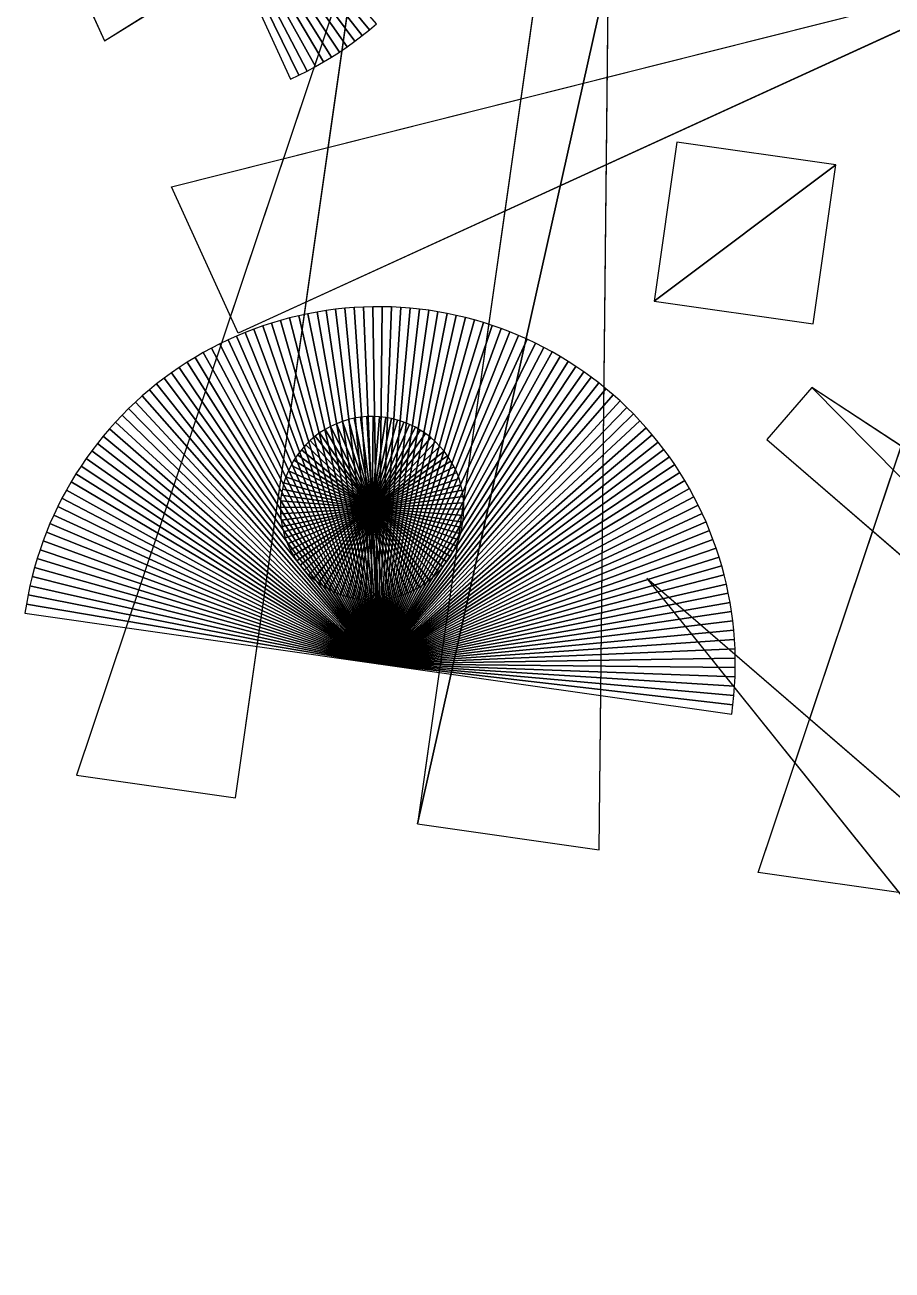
# Model space of a CAD drawing. Header units: metres. Extents: x -473 to 449, y -501 to 490.
# Drawn here: x -418.5 to -78.5, y -500.9 to -12.6 of the extents above; entities that cross this region are included whole.
import ezdxf

# ---------------------------------------------------------------- set-up
doc = ezdxf.new("R2010")
doc.units = ezdxf.units.M

msp = doc.modelspace()

# ---------------------------------------------------------------- linework, layer by layer
for p, q in [((-387.27222, -18.874039, -537.42285), (-95.01911, 164.36656, -537.42285)), ((-417.2348, 46.595367, -537.42285), (-387.27222, -18.874039, -537.42285)), ((-287.658, 22.822695, -536.42285), (-398.29056, -306.8642, -536.42285)), ((-335.92102, -315.75476, -536.42285), (-287.658, 22.822695, -536.42285)), ((-216.37854, 12.662056, -536.42285), (-264.64157, -325.91537, -536.42285)), ((-361.05496, -76.159775, -537.42285), (-23.857996, 8.876711, -537.42285)), ((-23.857996, 8.876711, -537.42285), (-334.8377, -133.44551, -537.42285)), ((-193.36212, -336.07602, -536.42285), (-189.64874, 8.851816, -536.42285)), ((-286.2957, -16.79631, -537.42285), (-283.44098, -14.497665, -537.42285)), ((-283.44098, -14.497665, -537.42285), (-280.64746, -12.125114, -537.42285)), ((-292.1806, -21.165497, -537.42285), (-289.20953, -19.019394, -537.42285)), ((-289.20953, -19.019394, -537.42285), (-286.2957, -16.79631, -537.42285)), ((-130.99258, -344.96658, -536.42285), (-20.360023, -15.279704, -536.42285)), ((-298.28613, -25.220688, -537.42285), (-295.20685, -23.233063, -537.42285)), ((-295.20685, -23.233063, -537.42285), (-292.1806, -21.165497, -537.42285)), ((-307.8213, -30.690735, -537.42285), (-304.59555, -28.950836, -537.42285)), ((-304.59555, -28.950836, -537.42285), (-301.4164, -27.12706, -537.42285)), ((-301.4164, -27.12706, -537.42285), (-298.28613, -25.220688, -537.42285)), ((-314.4039, -33.914314, -537.42285), (-311.0915, -32.345604, -537.42285)), ((-311.0915, -32.345604, -537.42285), (-307.8213, -30.690735, -537.42285)), ((-162.89958, -58.59803, -536.42285), (-171.79013, -120.96755, -536.42285)), ((-100.530045, -67.488594, -536.42285), (-162.89958, -58.59803, -536.42285)), ((-109.42061, -129.85811, -536.42285), (-100.530045, -67.488594, -536.42285)), ((-334.8377, -133.44551, -537.42285), (-361.05496, -76.159775, -537.42285)), ((-171.79013, -120.96755, -536.42285), (-109.42061, -129.85811, -536.42285)), ((-311.15906, -126.65547, -536.42285), (-314.72086, -127.519615, -536.42285)), ((-307.57593, -125.88487, -536.42285), (-311.15906, -126.65547, -536.42285)), ((-303.97382, -125.20834, -536.42285), (-307.57593, -125.88487, -536.42285)), ((-300.3552, -124.62631, -536.42285), (-303.97382, -125.20834, -536.42285)), ((-296.72266, -124.139206, -536.42285), (-300.3552, -124.62631, -536.42285)), ((-293.07858, -123.74736, -536.42285), (-296.72266, -124.139206, -536.42285)), ((-289.42545, -123.451035, -536.42285), (-293.07858, -123.74736, -536.42285)), ((-285.76587, -123.25046, -536.42285), (-289.42545, -123.451035, -536.42285)), ((-282.10233, -123.14573, -536.42285), (-285.76587, -123.25046, -536.42285)), ((-278.43716, -123.13696, -536.42285), (-282.10233, -123.14573, -536.42285)), ((-274.77316, -123.22412, -536.42285), (-278.43716, -123.13696, -536.42285)), ((-271.11267, -123.407166, -536.42285), (-274.77316, -123.22412, -536.42285)), ((-267.4582, -123.68595, -536.42285), (-271.11267, -123.407166, -536.42285)), ((-263.81226, -124.06032, -536.42285), (-267.4582, -123.68595, -536.42285)), ((-260.1774, -124.53, -536.42285), (-263.81226, -124.06032, -536.42285)), ((-256.5561, -125.09466, -536.42285), (-260.1774, -124.53, -536.42285)), ((-252.95074, -125.75394, -536.42285), (-256.5561, -125.09466, -536.42285)), ((-249.36395, -126.50737, -536.42285), (-252.95074, -125.75394, -536.42285)), ((-245.7981, -127.354416, -536.42285), (-249.36395, -126.50737, -536.42285)), ((-325.2533, -130.66696, -536.42285), (-328.70532, -131.8987, -536.42285)), ((-321.7704, -129.52606, -536.42285), (-325.2533, -130.66696, -536.42285)), ((-318.25876, -128.4767, -536.42285), (-321.7704, -129.52606, -536.42285)), ((-314.72086, -127.519615, -536.42285), (-318.25876, -128.4767, -536.42285)), ((-242.25558, -128.29453, -536.42285), (-245.7981, -127.354416, -536.42285)), ((-238.73897, -129.32703, -536.42285), (-242.25558, -128.29453, -536.42285)), ((-235.2506, -130.45123, -536.42285), (-238.73897, -129.32703, -536.42285)), ((-231.79277, -131.6664, -536.42285), (-235.2506, -130.45123, -536.42285)), ((-228.36798, -132.97163, -536.42285), (-231.79277, -131.6664, -536.42285)), ((-338.85117, -136.12976, -536.42285), (-342.1554, -137.71555, -536.42285)), ((-335.5065, -134.63101, -536.42285), (-338.85117, -136.12976, -536.42285)), ((-332.12378, -133.22034, -536.42285), (-335.5065, -134.63101, -536.42285)), ((-328.70532, -131.8987, -536.42285), (-332.12378, -133.22034, -536.42285)), ((-224.97856, -134.36606, -536.42285), (-228.36798, -132.97163, -536.42285)), ((-221.62674, -135.84879, -536.42285), (-224.97856, -134.36606, -536.42285)), ((-218.31493, -137.41872, -536.42285), (-221.62674, -135.84879, -536.42285)), ((-348.6338, -141.14384, -536.42285), (-351.80344, -142.98396, -536.42285)), ((-345.41702, -139.38728, -536.42285), (-348.6338, -141.14384, -536.42285)), ((-342.1554, -137.71555, -536.42285), (-345.41702, -139.38728, -536.42285)), ((-215.04535, -139.07478, -536.42285), (-218.31493, -137.41872, -536.42285)), ((-211.82024, -140.81586, -536.42285), (-215.04535, -139.07478, -536.42285)), ((-208.64175, -142.64082, -536.42285), (-211.82024, -140.81586, -536.42285)), ((-354.9238, -144.90645, -536.42285), (-357.99286, -146.90999, -536.42285)), ((-351.80344, -142.98396, -536.42285), (-354.9238, -144.90645, -536.42285)), ((-205.51219, -144.54834, -536.42285), (-208.64175, -142.64082, -536.42285)), ((-202.43364, -146.5371, -536.42285), (-205.51219, -144.54834, -536.42285)), ((-363.9683, -151.15451, -536.42285), (-366.87067, -153.39267, -536.42285)), ((-361.00833, -148.99316, -536.42285), (-363.9683, -151.15451, -536.42285)), ((-357.99286, -146.90999, -536.42285), (-361.00833, -148.99316, -536.42285)), ((-199.40814, -148.60579, -536.42285), (-202.43364, -146.5371, -536.42285)), ((-196.43788, -150.75296, -536.42285), (-199.40814, -148.60579, -536.42285)), ((-193.52484, -152.97713, -536.42285), (-196.43788, -150.75296, -536.42285)), ((-369.7134, -155.706, -536.42285), (-372.49463, -158.09293, -536.42285)), ((-366.87067, -153.39267, -536.42285), (-369.7134, -155.706, -536.42285)), ((-190.67099, -155.27684, -536.42285), (-193.52484, -152.97713, -536.42285)), ((-187.87834, -157.65042, -536.42285), (-190.67099, -155.27684, -536.42285)), ((-109.9162, -154.80125, -535.42285), (-127.56457, -175.23492, -535.42285)), ((178.32423, -344.29126, -535.42285), (-109.9162, -154.80125, -535.42285)), ((-375.21243, -160.55185, -536.42285), (-377.86493, -163.08115, -536.42285)), ((-372.49463, -158.09293, -536.42285), (-375.21243, -160.55185, -536.42285)), ((-185.1488, -160.0963, -536.42285), (-187.87834, -157.65042, -536.42285)), ((-182.48418, -162.61282, -536.42285), (-185.1488, -160.0963, -536.42285)), ((-380.45035, -165.67894, -536.42285), (-382.96686, -168.34352, -536.42285)), ((-377.86493, -163.08115, -536.42285), (-380.45035, -165.67894, -536.42285)), ((-179.88638, -165.19821, -536.42285), (-182.48418, -162.61282, -536.42285)), ((-177.35715, -167.85068, -536.42285), (-179.88638, -165.19821, -536.42285)), ((-382.96686, -168.34352, -536.42285), (-385.41275, -171.07312, -536.42285)), ((-298.63745, -170.06877, -536.42285), (-300.83755, -171.28267, -536.42285)), ((-296.35803, -169.0113, -536.42285), (-298.63745, -170.06877, -536.42285)), ((-294.0104, -168.11543, -536.42285), (-296.35803, -169.0113, -536.42285)), ((-291.60602, -167.3855, -536.42285), (-294.0104, -168.11543, -536.42285)), ((-289.46478, -166.88574, -536.42285), (-291.60602, -167.3855, -536.42285)), ((-286.98566, -166.47589, -536.42285), (-289.46478, -166.88574, -536.42285)), ((-284.484, -166.23997, -536.42285), (-286.98566, -166.47589, -536.42285)), ((-281.97195, -166.17914, -536.42285), (-284.484, -166.23997, -536.42285)), ((-279.46182, -166.29367, -536.42285), (-281.97195, -166.17914, -536.42285)), ((-276.9658, -166.58304, -536.42285), (-279.46182, -166.29367, -536.42285)), ((-274.80286, -166.97855, -536.42285), (-276.9658, -166.58304, -536.42285)), ((-272.36594, -167.59123, -536.42285), (-274.80286, -166.97855, -536.42285)), ((-269.9777, -168.3724, -536.42285), (-272.36594, -167.59123, -536.42285)), ((-267.64975, -169.3183, -536.42285), (-269.9777, -168.3724, -536.42285)), ((-265.39346, -170.42426, -536.42285), (-267.64975, -169.3183, -536.42285)), ((-263.48666, -171.51907, -536.42285), (-265.39346, -170.42426, -536.42285)), ((-174.89821, -170.56848, -536.42285), (-177.35715, -167.85068, -536.42285)), ((-172.51123, -173.34976, -536.42285), (-174.89821, -170.56848, -536.42285)), ((-387.78632, -173.86575, -536.42285), (-390.086, -176.71956, -536.42285)), ((-385.41275, -171.07312, -536.42285), (-387.78632, -173.86575, -536.42285)), ((-306.62592, -175.58733, -536.42285), (-308.42163, -177.345, -536.42285)), ((-304.712, -173.95917, -536.42285), (-306.62592, -175.58733, -536.42285)), ((-302.94763, -172.64705, -536.42285), (-304.712, -173.95917, -536.42285)), ((-300.83755, -171.28267, -536.42285), (-302.94763, -172.64705, -536.42285)), ((-261.394, -172.9101, -536.42285), (-263.48666, -171.51907, -536.42285)), ((-259.40353, -174.44368, -536.42285), (-261.394, -172.9101, -536.42285)), ((-257.52484, -176.11237, -536.42285), (-259.40353, -174.44368, -536.42285)), ((-170.19792, -176.1925, -536.42285), (-172.51123, -173.34976, -536.42285)), ((-127.56457, -175.23492, -535.42285), (131.2619, -398.78107, -535.42285)), ((-392.31024, -179.63264, -536.42285), (-394.45737, -182.6029, -536.42285)), ((-390.086, -176.71956, -536.42285), (-392.31024, -179.63264, -536.42285)), ((-310.09033, -179.22368, -536.42285), (-311.62393, -181.21417, -536.42285)), ((-308.42163, -177.345, -536.42285), (-310.09033, -179.22368, -536.42285)), ((-255.76717, -177.90807, -536.42285), (-257.52484, -176.11237, -536.42285)), ((-254.13902, -179.82199, -536.42285), (-255.76717, -177.90807, -536.42285)), ((-252.8269, -181.58635, -536.42285), (-254.13902, -179.82199, -536.42285)), ((-167.95976, -179.09488, -536.42285), (-170.19792, -176.1925, -536.42285)), ((-165.7984, -182.05481, -536.42285), (-167.95976, -179.09488, -536.42285)), ((-394.45737, -182.6029, -536.42285), (-396.52603, -185.62836, -536.42285)), ((-314.1097, -185.21364, -536.42285), (-315.2157, -187.46994, -536.42285)), ((-313.0149, -183.30681, -536.42285), (-314.1097, -185.21364, -536.42285)), ((-311.62393, -181.21417, -536.42285), (-313.0149, -183.30681, -536.42285)), ((-251.4625, -183.69641, -536.42285), (-252.8269, -181.58635, -536.42285)), ((-250.24861, -185.89653, -536.42285), (-251.4625, -183.69641, -536.42285)), ((-163.71523, -185.07033, -536.42285), (-165.7984, -182.05481, -536.42285)), ((-161.71172, -188.13933, -536.42285), (-163.71523, -185.07033, -536.42285)), ((-398.51483, -188.70697, -536.42285), (-400.42233, -191.83652, -536.42285)), ((-396.52603, -185.62836, -536.42285), (-398.51483, -188.70697, -536.42285)), ((-316.16156, -189.79787, -536.42285), (-316.94275, -192.18613, -536.42285)), ((-315.2157, -187.46994, -536.42285), (-316.16156, -189.79787, -536.42285)), ((-249.19115, -188.17595, -536.42285), (-250.24861, -185.89653, -536.42285)), ((-248.29527, -190.52359, -536.42285), (-249.19115, -188.17595, -536.42285)), ((-159.78925, -191.25972, -536.42285), (-161.71172, -188.13933, -536.42285)), ((-402.24725, -195.01495, -536.42285), (-403.98834, -198.24005, -536.42285)), ((-400.42233, -191.83652, -536.42285), (-402.24725, -195.01495, -536.42285)), ((-317.55542, -194.62305, -536.42285), (-317.99664, -197.09677, -536.42285)), ((-316.94275, -192.18613, -536.42285), (-317.55542, -194.62305, -536.42285)), ((-247.56532, -192.928, -536.42285), (-248.29527, -190.52359, -536.42285)), ((-247.0656, -195.06921, -536.42285), (-247.56532, -192.928, -536.42285)), ((-246.65573, -197.54832, -536.42285), (-247.0656, -195.06921, -536.42285)), ((-157.94907, -194.4294, -536.42285), (-159.78925, -191.25972, -536.42285)), ((-156.19254, -197.64615, -536.42285), (-157.94907, -194.4294, -536.42285)), ((-403.98834, -198.24005, -536.42285), (-405.64444, -201.5097, -536.42285)), ((-318.24033, -199.28198, -536.42285), (-318.35486, -201.79214, -536.42285)), ((-317.99664, -197.09677, -536.42285), (-318.24033, -199.28198, -536.42285)), ((-246.41982, -200.04999, -536.42285), (-246.65573, -197.54832, -536.42285)), ((-246.35898, -202.56201, -536.42285), (-246.41982, -200.04999, -536.42285)), ((-154.5208, -200.90775, -536.42285), (-156.19254, -197.64615, -536.42285)), ((-407.21436, -204.8215, -536.42285), (-408.69708, -208.17326, -536.42285)), ((-405.64444, -201.5097, -536.42285), (-407.21436, -204.8215, -536.42285)), ((-318.35486, -201.79214, -536.42285), (-318.294, -204.30417, -536.42285)), ((-318.294, -204.30417, -536.42285), (-318.0581, -206.80582, -536.42285)), ((-246.76288, -207.56824, -536.42285), (-246.47351, -205.07216, -536.42285)), ((-246.47351, -205.07216, -536.42285), (-246.35898, -202.56201, -536.42285)), ((-152.93501, -204.21202, -536.42285), (-154.5208, -200.90775, -536.42285)), ((-151.43628, -207.55663, -536.42285), (-152.93501, -204.21202, -536.42285)), ((-408.69708, -208.17326, -536.42285), (-410.09152, -211.56277, -536.42285)), ((-318.0581, -206.80582, -536.42285), (-317.64822, -209.28494, -536.42285)), ((-317.64822, -209.28494, -536.42285), (-317.14853, -211.42616, -536.42285)), ((-247.77106, -212.16806, -536.42285), (-247.15839, -209.73112, -536.42285)), ((-247.15839, -209.73112, -536.42285), (-246.76288, -207.56824, -536.42285)), ((-150.02559, -210.93936, -536.42285), (-151.43628, -207.55663, -536.42285)), ((-410.09152, -211.56277, -536.42285), (-411.39676, -214.98753, -536.42285)), ((-317.14853, -211.42616, -536.42285), (-316.41858, -213.83058, -536.42285)), ((-316.41858, -213.83058, -536.42285), (-315.52267, -216.17822, -536.42285)), ((-249.49814, -216.88425, -536.42285), (-248.55225, -214.5563, -536.42285)), ((-248.55225, -214.5563, -536.42285), (-247.77106, -212.16806, -536.42285)), ((-148.70393, -214.35788, -536.42285), (-150.02559, -210.93936, -536.42285)), ((-147.47223, -217.80977, -536.42285), (-148.70393, -214.35788, -536.42285)), ((-412.6119, -218.44531, -536.42285), (-413.7361, -221.93375, -536.42285)), ((-411.39676, -214.98753, -536.42285), (-412.6119, -218.44531, -536.42285)), ((-315.52267, -216.17822, -536.42285), (-314.4652, -218.45764, -536.42285)), ((-314.4652, -218.45764, -536.42285), (-313.25134, -220.65771, -536.42285)), ((-251.69893, -221.04735, -536.42285), (-250.6041, -219.14052, -536.42285)), ((-250.6041, -219.14052, -536.42285), (-249.49814, -216.88425, -536.42285)), ((-146.3313, -221.29277, -536.42285), (-147.47223, -217.80977, -536.42285)), ((-413.7361, -221.93375, -536.42285), (-414.76862, -225.45038, -536.42285)), ((-313.25134, -220.65771, -536.42285), (-311.88693, -222.76782, -536.42285)), ((-311.88693, -222.76782, -536.42285), (-310.5748, -224.53217, -536.42285)), ((-310.5748, -224.53217, -536.42285), (-308.9467, -226.44609, -536.42285)), ((-254.62352, -225.13048, -536.42285), (-253.08992, -223.13997, -536.42285)), ((-253.08992, -223.13997, -536.42285), (-251.69893, -221.04735, -536.42285)), ((-145.28194, -224.80443, -536.42285), (-146.3313, -221.29277, -536.42285)), ((-415.70874, -228.99283, -536.42285), (-416.5558, -232.55872, -536.42285)), ((-414.76862, -225.45038, -536.42285), (-415.70874, -228.99283, -536.42285)), ((-308.9467, -226.44609, -536.42285), (-307.18896, -228.24179, -536.42285)), ((-307.18896, -228.24179, -536.42285), (-305.3103, -229.91048, -536.42285)), ((-260.00183, -230.39499, -536.42285), (-258.0879, -228.76683, -536.42285)), ((-258.0879, -228.76683, -536.42285), (-256.2922, -227.00912, -536.42285)), ((-256.2922, -227.00912, -536.42285), (-254.62352, -225.13048, -536.42285)), ((-144.32487, -228.34232, -536.42285), (-145.28194, -224.80443, -536.42285)), ((-143.46072, -231.9041, -536.42285), (-144.32487, -228.34232, -536.42285)), ((-416.5558, -232.55872, -536.42285), (-417.3092, -236.14552, -536.42285)), ((-305.3103, -229.91048, -536.42285), (-303.31982, -231.44408, -536.42285)), ((-303.31982, -231.44408, -536.42285), (-301.2272, -232.83508, -536.42285)), ((-301.2272, -232.83508, -536.42285), (-299.32034, -233.92987, -536.42285)), ((-299.32034, -233.92987, -536.42285), (-297.0641, -235.03586, -536.42285)), ((-268.3558, -235.34286, -536.42285), (-266.07635, -234.28537, -536.42285)), ((-266.07635, -234.28537, -536.42285), (-263.87625, -233.0715, -536.42285)), ((-263.87625, -233.0715, -536.42285), (-261.7662, -231.7071, -536.42285)), ((-261.7662, -231.7071, -536.42285), (-260.00183, -230.39499, -536.42285)), ((-174.6269, -229.7247, -535.42285), (43.020004, -500.94937, -535.42285)), ((84.199554, -453.2708, -535.42285), (-174.6269, -229.7247, -535.42285)), ((-142.69012, -235.48723, -536.42285), (-143.46072, -231.9041, -536.42285)), ((-417.3092, -236.14552, -536.42285), (-417.96848, -239.7508, -536.42285)), ((-297.0641, -235.03586, -536.42285), (-294.73615, -235.98172, -536.42285)), ((-294.73615, -235.98172, -536.42285), (-292.34787, -236.76292, -536.42285)), ((-292.34787, -236.76292, -536.42285), (-289.91095, -237.37558, -536.42285)), ((-289.91095, -237.37558, -536.42285), (-287.74805, -237.77112, -536.42285)), ((-287.74805, -237.77112, -536.42285), (-285.252, -238.0605, -536.42285)), ((-285.252, -238.0605, -536.42285), (-282.74185, -238.175, -536.42285)), ((-282.74185, -238.175, -536.42285), (-280.22983, -238.11417, -536.42285)), ((-280.22983, -238.11417, -536.42285), (-277.72818, -237.87828, -536.42285)), ((-277.72818, -237.87828, -536.42285), (-275.24905, -237.46841, -536.42285)), ((-275.24905, -237.46841, -536.42285), (-273.10785, -236.96867, -536.42285)), ((-273.10785, -236.96867, -536.42285), (-270.7034, -236.23872, -536.42285)), ((-270.7034, -236.23872, -536.42285), (-268.3558, -235.34286, -536.42285)), ((-142.01358, -239.08934, -536.42285), (-142.69012, -235.48723, -536.42285)), ((-141.43155, -242.70793, -536.42285), (-142.01358, -239.08934, -536.42285)), ((-417.96848, -239.7508, -536.42285), (-418.53314, -243.37215, -536.42285)), ((-140.94446, -246.3405, -536.42285), (-141.43155, -242.70793, -536.42285)), ((-140.55261, -249.9846, -536.42285), (-140.94446, -246.3405, -536.42285)), ((-140.2563, -253.63763, -536.42285), (-140.55261, -249.9846, -536.42285)), ((-140.05573, -257.29727, -536.42285), (-140.2563, -253.63763, -536.42285)), ((-139.95099, -260.96088, -536.42285), (-140.05573, -257.29727, -536.42285)), ((-139.9422, -264.62592, -536.42285), (-139.95099, -260.96088, -536.42285)), ((-140.2124, -271.9505, -536.42285), (-140.02937, -268.28998, -536.42285)), ((-140.02937, -268.28998, -536.42285), (-139.9422, -264.62592, -536.42285)), ((-140.49121, -275.60498, -536.42285), (-140.2124, -271.9505, -536.42285)), ((-140.86557, -279.2509, -536.42285), (-140.49121, -275.60498, -536.42285)), ((-141.33525, -282.88574, -536.42285), (-140.86557, -279.2509, -536.42285)), ((-398.29056, -306.8642, -536.42285), (-335.92102, -315.75476, -536.42285)), ((-264.64157, -325.91537, -536.42285), (-193.36212, -336.07602, -536.42285)), ((-68.62306, -353.85715, -536.42285), (-130.99258, -344.96658, -536.42285))]:
    msp.add_line(p, q)
for points in [[(-417.2348, 46.595367, -537.42285), (-387.27222, -18.874039, -537.42285), (-95.01911, 164.36656, -537.42285), (-95.01901, 164.36667, -537.4227)], [(-372.66446, 93.38733, -537.42285), (-314.4039, -33.914314, -537.42285), (-311.0915, -32.345604, -537.42285), (-311.0914, -32.345505, -537.4227)], [(-372.66446, 93.38733, -537.42285), (-311.0915, -32.345604, -537.42285), (-307.8213, -30.690735, -537.42285), (-307.8212, -30.690636, -537.4227)], [(-372.66446, 93.38733, -537.42285), (-307.8213, -30.690735, -537.42285), (-304.59555, -28.950836, -537.42285), (-304.59546, -28.950737, -537.4227)], [(-372.66446, 93.38733, -537.42285), (-304.59555, -28.950836, -537.42285), (-301.4164, -27.12706, -537.42285), (-301.41632, -27.12696, -537.4227)], [(-372.66446, 93.38733, -537.42285), (-301.4164, -27.12706, -537.42285), (-298.28613, -25.220688, -537.42285), (-298.28604, -25.220589, -537.4227)], [(-372.66446, 93.38733, -537.42285), (-298.28613, -25.220688, -537.42285), (-295.20685, -23.233063, -537.42285), (-295.20676, -23.232964, -537.4227)], [(-372.66446, 93.38733, -537.42285), (-295.20685, -23.233063, -537.42285), (-292.1806, -21.165497, -537.42285), (-292.1805, -21.165398, -537.4227)], [(-372.66446, 93.38733, -537.42285), (-292.1806, -21.165497, -537.42285), (-289.20953, -19.019394, -537.42285), (-289.20944, -19.019295, -537.4227)], [(-372.66446, 93.38733, -537.42285), (-289.20953, -19.019394, -537.42285), (-286.2957, -16.79631, -537.42285), (-286.2956, -16.796211, -537.4227)], [(-372.66446, 93.38733, -537.42285), (-286.2957, -16.79631, -537.42285), (-283.44098, -14.497665, -537.42285), (-283.4409, -14.497565, -537.4227)], [(-372.66446, 93.38733, -537.42285), (-283.44098, -14.497665, -537.42285), (-280.64746, -12.125114, -537.42285), (-280.64737, -12.125014, -537.4227)], [(-287.658, 22.822695, -536.42285), (-398.29056, -306.8642, -536.42285), (-335.92102, -315.75476, -536.42285), (-335.92093, -315.75467, -536.4227)], [(-189.64874, 8.851816, -536.42285), (-216.37854, 12.662056, -536.42285), (-264.64157, -325.91537, -536.42285), (-264.64148, -325.91528, -536.4227)], [(-23.857996, 8.876711, -537.42285), (-334.8377, -133.44551, -537.42285), (-361.05496, -76.159775, -537.42285), (-361.05487, -76.159676, -537.4227)], [(-264.64157, -325.91537, -536.42285), (-193.36212, -336.07602, -536.42285), (-189.64874, 8.851816, -536.42285), (-189.64864, 8.851916, -536.4227)], [(-20.360023, -15.279704, -536.42285), (-68.62306, -353.85715, -536.42285), (-130.99258, -344.96658, -536.42285), (-130.99248, -344.9665, -536.4227)], [(-100.530045, -67.488594, -536.42285), (-162.89958, -58.59803, -536.42285), (-171.79013, -120.96755, -536.42285), (-171.79002, -120.96745, -536.4227)], [(-171.79013, -120.96755, -536.42285), (-109.42061, -129.85811, -536.42285), (-100.530045, -67.488594, -536.42285), (-100.529945, -67.488495, -536.4227)], [(-279.9342, -263.12894, -536.42285), (-311.15906, -126.65547, -536.42285), (-314.72086, -127.519615, -536.42285), (-314.72076, -127.519516, -536.4227)], [(-279.9342, -263.12894, -536.42285), (-307.57593, -125.88487, -536.42285), (-311.15906, -126.65547, -536.42285), (-311.15897, -126.65537, -536.4227)], [(-279.9342, -263.12894, -536.42285), (-303.97382, -125.20834, -536.42285), (-307.57593, -125.88487, -536.42285), (-307.57584, -125.88477, -536.4227)], [(-279.9342, -263.12894, -536.42285), (-300.3552, -124.62631, -536.42285), (-303.97382, -125.20834, -536.42285), (-303.97372, -125.208244, -536.4227)], [(-279.9342, -263.12894, -536.42285), (-296.72266, -124.139206, -536.42285), (-300.3552, -124.62631, -536.42285), (-300.3551, -124.62621, -536.4227)], [(-279.9342, -263.12894, -536.42285), (-293.07858, -123.74736, -536.42285), (-296.72266, -124.139206, -536.42285), (-296.72256, -124.13911, -536.4227)], [(-279.9342, -263.12894, -536.42285), (-289.42545, -123.451035, -536.42285), (-293.07858, -123.74736, -536.42285), (-293.0785, -123.74726, -536.4227)], [(-279.9342, -263.12894, -536.42285), (-285.76587, -123.25046, -536.42285), (-289.42545, -123.451035, -536.42285), (-289.42535, -123.450935, -536.4227)], [(-279.9342, -263.12894, -536.42285), (-282.10233, -123.14573, -536.42285), (-285.76587, -123.25046, -536.42285), (-285.76578, -123.25036, -536.4227)], [(-279.9342, -263.12894, -536.42285), (-278.43716, -123.13696, -536.42285), (-282.10233, -123.14573, -536.42285), (-282.10223, -123.14563, -536.4227)], [(-279.9342, -263.12894, -536.42285), (-274.77316, -123.22412, -536.42285), (-278.43716, -123.13696, -536.42285), (-278.43707, -123.13686, -536.4227)], [(-279.9342, -263.12894, -536.42285), (-271.11267, -123.407166, -536.42285), (-274.77316, -123.22412, -536.42285), (-274.77307, -123.22402, -536.4227)], [(-279.9342, -263.12894, -536.42285), (-267.4582, -123.68595, -536.42285), (-271.11267, -123.407166, -536.42285), (-271.11258, -123.40707, -536.4227)], [(-279.9342, -263.12894, -536.42285), (-263.81226, -124.06032, -536.42285), (-267.4582, -123.68595, -536.42285), (-267.4581, -123.68585, -536.4227)], [(-279.9342, -263.12894, -536.42285), (-260.1774, -124.53, -536.42285), (-263.81226, -124.06032, -536.42285), (-263.81216, -124.06022, -536.4227)], [(-279.9342, -263.12894, -536.42285), (-256.5561, -125.09466, -536.42285), (-260.1774, -124.53, -536.42285), (-260.1773, -124.5299, -536.4227)], [(-279.9342, -263.12894, -536.42285), (-252.95074, -125.75394, -536.42285), (-256.5561, -125.09466, -536.42285), (-256.556, -125.09456, -536.4227)], [(-279.9342, -263.12894, -536.42285), (-249.36395, -126.50737, -536.42285), (-252.95074, -125.75394, -536.42285), (-252.95064, -125.75384, -536.4227)], [(-279.9342, -263.12894, -536.42285), (-245.7981, -127.354416, -536.42285), (-249.36395, -126.50737, -536.42285), (-249.36385, -126.50727, -536.4227)], [(-279.9342, -263.12894, -536.42285), (-325.2533, -130.66696, -536.42285), (-328.70532, -131.8987, -536.42285), (-328.70523, -131.89859, -536.4227)], [(-279.9342, -263.12894, -536.42285), (-321.7704, -129.52606, -536.42285), (-325.2533, -130.66696, -536.42285), (-325.2532, -130.66685, -536.4227)], [(-279.9342, -263.12894, -536.42285), (-318.25876, -128.4767, -536.42285), (-321.7704, -129.52606, -536.42285), (-321.7703, -129.52596, -536.4227)], [(-279.9342, -263.12894, -536.42285), (-314.72086, -127.519615, -536.42285), (-318.25876, -128.4767, -536.42285), (-318.25867, -128.4766, -536.4227)], [(-279.9342, -263.12894, -536.42285), (-242.25558, -128.29453, -536.42285), (-245.7981, -127.354416, -536.42285), (-245.79799, -127.35432, -536.4227)], [(-279.9342, -263.12894, -536.42285), (-238.73897, -129.32703, -536.42285), (-242.25558, -128.29453, -536.42285), (-242.25548, -128.29442, -536.4227)], [(-279.9342, -263.12894, -536.42285), (-235.2506, -130.45123, -536.42285), (-238.73897, -129.32703, -536.42285), (-238.73886, -129.32692, -536.4227)], [(-279.9342, -263.12894, -536.42285), (-231.79277, -131.6664, -536.42285), (-235.2506, -130.45123, -536.42285), (-235.25049, -130.45113, -536.4227)], [(-279.9342, -263.12894, -536.42285), (-228.36798, -132.97163, -536.42285), (-231.79277, -131.6664, -536.42285), (-231.79266, -131.66629, -536.4227)], [(-279.9342, -263.12894, -536.42285), (-338.85117, -136.12976, -536.42285), (-342.1554, -137.71555, -536.42285), (-342.1553, -137.71544, -536.4227)], [(-279.9342, -263.12894, -536.42285), (-335.5065, -134.63101, -536.42285), (-338.85117, -136.12976, -536.42285), (-338.85107, -136.12965, -536.4227)], [(-279.9342, -263.12894, -536.42285), (-332.12378, -133.22034, -536.42285), (-335.5065, -134.63101, -536.42285), (-335.5064, -134.6309, -536.4227)], [(-279.9342, -263.12894, -536.42285), (-328.70532, -131.8987, -536.42285), (-332.12378, -133.22034, -536.42285), (-332.1237, -133.22023, -536.4227)], [(-279.9342, -263.12894, -536.42285), (-224.97856, -134.36606, -536.42285), (-228.36798, -132.97163, -536.42285), (-228.36787, -132.97153, -536.4227)], [(-279.9342, -263.12894, -536.42285), (-221.62674, -135.84879, -536.42285), (-224.97856, -134.36606, -536.42285), (-224.97845, -134.36595, -536.4227)], [(-279.9342, -263.12894, -536.42285), (-218.31493, -137.41872, -536.42285), (-221.62674, -135.84879, -536.42285), (-221.62663, -135.84868, -536.4227)], [(-279.9342, -263.12894, -536.42285), (-348.6338, -141.14384, -536.42285), (-351.80344, -142.98396, -536.42285), (-351.80334, -142.98386, -536.4227)], [(-279.9342, -263.12894, -536.42285), (-345.41702, -139.38728, -536.42285), (-348.6338, -141.14384, -536.42285), (-348.6337, -141.14374, -536.4227)], [(-279.9342, -263.12894, -536.42285), (-342.1554, -137.71555, -536.42285), (-345.41702, -139.38728, -536.42285), (-345.41693, -139.38718, -536.4227)], [(-279.9342, -263.12894, -536.42285), (-215.04535, -139.07478, -536.42285), (-218.31493, -137.41872, -536.42285), (-218.31482, -137.41861, -536.4227)], [(-279.9342, -263.12894, -536.42285), (-211.82024, -140.81586, -536.42285), (-215.04535, -139.07478, -536.42285), (-215.04524, -139.07468, -536.4227)], [(-279.9342, -263.12894, -536.42285), (-208.64175, -142.64082, -536.42285), (-211.82024, -140.81586, -536.42285), (-211.82013, -140.81575, -536.4227)], [(-279.9342, -263.12894, -536.42285), (-354.9238, -144.90645, -536.42285), (-357.99286, -146.90999, -536.42285), (-357.99277, -146.90988, -536.4227)], [(-279.9342, -263.12894, -536.42285), (-351.80344, -142.98396, -536.42285), (-354.9238, -144.90645, -536.42285), (-354.9237, -144.90634, -536.4227)], [(-279.9342, -263.12894, -536.42285), (-205.51219, -144.54834, -536.42285), (-208.64175, -142.64082, -536.42285), (-208.64165, -142.64072, -536.4227)], [(-279.9342, -263.12894, -536.42285), (-202.43364, -146.5371, -536.42285), (-205.51219, -144.54834, -536.42285), (-205.51208, -144.54823, -536.4227)], [(-279.9342, -263.12894, -536.42285), (-363.9683, -151.15451, -536.42285), (-366.87067, -153.39267, -536.42285), (-366.87057, -153.39256, -536.4227)], [(-279.9342, -263.12894, -536.42285), (-361.00833, -148.99316, -536.42285), (-363.9683, -151.15451, -536.42285), (-363.9682, -151.1544, -536.4227)], [(-279.9342, -263.12894, -536.42285), (-357.99286, -146.90999, -536.42285), (-361.00833, -148.99316, -536.42285), (-361.00824, -148.99306, -536.4227)], [(-279.9342, -263.12894, -536.42285), (-199.40814, -148.60579, -536.42285), (-202.43364, -146.5371, -536.42285), (-202.43353, -146.53699, -536.4227)], [(-279.9342, -263.12894, -536.42285), (-196.43788, -150.75296, -536.42285), (-199.40814, -148.60579, -536.42285), (-199.40804, -148.60568, -536.4227)], [(-279.9342, -263.12894, -536.42285), (-193.52484, -152.97713, -536.42285), (-196.43788, -150.75296, -536.42285), (-196.43777, -150.75285, -536.4227)], [(-279.9342, -263.12894, -536.42285), (-369.7134, -155.706, -536.42285), (-372.49463, -158.09293, -536.42285), (-372.49454, -158.09282, -536.4227)], [(-279.9342, -263.12894, -536.42285), (-366.87067, -153.39267, -536.42285), (-369.7134, -155.706, -536.42285), (-369.71332, -155.70589, -536.4227)], [(-279.9342, -263.12894, -536.42285), (-190.67099, -155.27684, -536.42285), (-193.52484, -152.97713, -536.42285), (-193.52473, -152.97702, -536.4227)], [(-279.9342, -263.12894, -536.42285), (-187.87834, -157.65042, -536.42285), (-190.67099, -155.27684, -536.42285), (-190.67088, -155.27673, -536.4227)], [(-109.9162, -154.80125, -535.42285), (-127.56457, -175.23492, -535.42285), (131.2619, -398.78107, -535.42285), (131.26201, -398.78098, -535.4227)], [(131.2619, -398.78107, -535.42285), (178.32423, -344.29126, -535.42285), (-109.9162, -154.80125, -535.42285), (-109.9161, -154.80115, -535.4227)], [(-279.9342, -263.12894, -536.42285), (-375.21243, -160.55185, -536.42285), (-377.86493, -163.08115, -536.42285), (-377.86484, -163.08104, -536.4227)], [(-279.9342, -263.12894, -536.42285), (-372.49463, -158.09293, -536.42285), (-375.21243, -160.55185, -536.42285), (-375.21234, -160.55174, -536.4227)], [(-279.9342, -263.12894, -536.42285), (-185.1488, -160.0963, -536.42285), (-187.87834, -157.65042, -536.42285), (-187.87823, -157.65031, -536.4227)], [(-279.9342, -263.12894, -536.42285), (-182.48418, -162.61282, -536.42285), (-185.1488, -160.0963, -536.42285), (-185.1487, -160.09619, -536.4227)], [(-279.9342, -263.12894, -536.42285), (-380.45035, -165.67894, -536.42285), (-382.96686, -168.34352, -536.42285), (-382.96677, -168.34341, -536.4227)], [(-279.9342, -263.12894, -536.42285), (-377.86493, -163.08115, -536.42285), (-380.45035, -165.67894, -536.42285), (-380.45026, -165.67883, -536.4227)], [(-279.9342, -263.12894, -536.42285), (-179.88638, -165.19821, -536.42285), (-182.48418, -162.61282, -536.42285), (-182.48407, -162.61272, -536.4227)], [(-279.9342, -263.12894, -536.42285), (-177.35715, -167.85068, -536.42285), (-179.88638, -165.19821, -536.42285), (-179.88628, -165.1981, -536.4227)], [(-279.9342, -263.12894, -536.42285), (-382.96686, -168.34352, -536.42285), (-385.41275, -171.07312, -536.42285), (-385.41266, -171.07301, -536.4227)], [(-282.3569, -202.1771, -536.42285), (-298.63745, -170.06877, -536.42285), (-300.83755, -171.28267, -536.42285), (-300.83746, -171.28256, -536.4227)], [(-282.3569, -202.1771, -536.42285), (-296.35803, -169.0113, -536.42285), (-298.63745, -170.06877, -536.42285), (-298.63736, -170.06866, -536.4227)], [(-282.3569, -202.1771, -536.42285), (-294.0104, -168.11543, -536.42285), (-296.35803, -169.0113, -536.42285), (-296.35794, -169.0112, -536.4227)], [(-282.3569, -202.1771, -536.42285), (-291.60602, -167.3855, -536.42285), (-294.0104, -168.11543, -536.42285), (-294.0103, -168.11533, -536.4227)], [(-282.3569, -202.1771, -536.42285), (-289.46478, -166.88574, -536.42285), (-291.60602, -167.3855, -536.42285), (-291.60593, -167.38539, -536.4227)], [(-282.3569, -202.1771, -536.42285), (-286.98566, -166.47589, -536.42285), (-289.46478, -166.88574, -536.42285), (-289.4647, -166.88564, -536.4227)], [(-282.3569, -202.1771, -536.42285), (-284.484, -166.23997, -536.42285), (-286.98566, -166.47589, -536.42285), (-286.98557, -166.47578, -536.4227)], [(-282.3569, -202.1771, -536.42285), (-281.97195, -166.17914, -536.42285), (-284.484, -166.23997, -536.42285), (-284.48392, -166.23987, -536.4227)], [(-282.3569, -202.1771, -536.42285), (-279.46182, -166.29367, -536.42285), (-281.97195, -166.17914, -536.42285), (-281.97186, -166.17903, -536.4227)], [(-282.3569, -202.1771, -536.42285), (-276.9658, -166.58304, -536.42285), (-279.46182, -166.29367, -536.42285), (-279.46173, -166.29356, -536.4227)], [(-282.3569, -202.1771, -536.42285), (-274.80286, -166.97855, -536.42285), (-276.9658, -166.58304, -536.42285), (-276.9657, -166.58293, -536.4227)], [(-282.3569, -202.1771, -536.42285), (-272.36594, -167.59123, -536.42285), (-274.80286, -166.97855, -536.42285), (-274.80276, -166.97844, -536.4227)], [(-282.3569, -202.1771, -536.42285), (-269.9777, -168.3724, -536.42285), (-272.36594, -167.59123, -536.42285), (-272.36584, -167.59113, -536.4227)], [(-282.3569, -202.1771, -536.42285), (-267.64975, -169.3183, -536.42285), (-269.9777, -168.3724, -536.42285), (-269.9776, -168.3723, -536.4227)], [(-282.3569, -202.1771, -536.42285), (-265.39346, -170.42426, -536.42285), (-267.64975, -169.3183, -536.42285), (-267.64966, -169.31819, -536.4227)], [(-282.3569, -202.1771, -536.42285), (-263.48666, -171.51907, -536.42285), (-265.39346, -170.42426, -536.42285), (-265.39337, -170.42415, -536.4227)], [(-279.9342, -263.12894, -536.42285), (-174.89821, -170.56848, -536.42285), (-177.35715, -167.85068, -536.42285), (-177.35704, -167.85057, -536.4227)], [(-279.9342, -263.12894, -536.42285), (-172.51123, -173.34976, -536.42285), (-174.89821, -170.56848, -536.42285), (-174.8981, -170.56837, -536.4227)], [(-279.9342, -263.12894, -536.42285), (-387.78632, -173.86575, -536.42285), (-390.086, -176.71956, -536.42285), (-390.0859, -176.71945, -536.4227)], [(-279.9342, -263.12894, -536.42285), (-385.41275, -171.07312, -536.42285), (-387.78632, -173.86575, -536.42285), (-387.78622, -173.86565, -536.4227)], [(-282.3569, -202.1771, -536.42285), (-306.62592, -175.58733, -536.42285), (-308.42163, -177.345, -536.42285), (-308.42154, -177.3449, -536.4227)], [(-282.3569, -202.1771, -536.42285), (-304.712, -173.95917, -536.42285), (-306.62592, -175.58733, -536.42285), (-306.62582, -175.58722, -536.4227)], [(-282.3569, -202.1771, -536.42285), (-302.94763, -172.64705, -536.42285), (-304.712, -173.95917, -536.42285), (-304.7119, -173.95906, -536.4227)], [(-282.3569, -202.1771, -536.42285), (-300.83755, -171.28267, -536.42285), (-302.94763, -172.64705, -536.42285), (-302.94754, -172.64694, -536.4227)], [(-282.3569, -202.1771, -536.42285), (-261.394, -172.9101, -536.42285), (-263.48666, -171.51907, -536.42285), (-263.48657, -171.51897, -536.4227)], [(-282.3569, -202.1771, -536.42285), (-259.40353, -174.44368, -536.42285), (-261.394, -172.9101, -536.42285), (-261.39392, -172.90999, -536.4227)], [(-282.3569, -202.1771, -536.42285), (-257.52484, -176.11237, -536.42285), (-259.40353, -174.44368, -536.42285), (-259.40344, -174.44357, -536.4227)], [(-279.9342, -263.12894, -536.42285), (-170.19792, -176.1925, -536.42285), (-172.51123, -173.34976, -536.42285), (-172.51112, -173.34966, -536.4227)], [(-279.9342, -263.12894, -536.42285), (-392.31024, -179.63264, -536.42285), (-394.45737, -182.6029, -536.42285), (-394.45728, -182.6028, -536.4227)], [(-279.9342, -263.12894, -536.42285), (-390.086, -176.71956, -536.42285), (-392.31024, -179.63264, -536.42285), (-392.31015, -179.63254, -536.4227)], [(-282.3569, -202.1771, -536.42285), (-310.09033, -179.22368, -536.42285), (-311.62393, -181.21417, -536.42285), (-311.62384, -181.21407, -536.4227)], [(-282.3569, -202.1771, -536.42285), (-308.42163, -177.345, -536.42285), (-310.09033, -179.22368, -536.42285), (-310.09024, -179.22357, -536.4227)], [(-282.3569, -202.1771, -536.42285), (-255.76717, -177.90807, -536.42285), (-257.52484, -176.11237, -536.42285), (-257.52475, -176.11226, -536.4227)], [(-282.3569, -202.1771, -536.42285), (-254.13902, -179.82199, -536.42285), (-255.76717, -177.90807, -536.42285), (-255.76706, -177.90796, -536.4227)], [(-282.3569, -202.1771, -536.42285), (-252.8269, -181.58635, -536.42285), (-254.13902, -179.82199, -536.42285), (-254.13892, -179.82188, -536.4227)], [(-279.9342, -263.12894, -536.42285), (-167.95976, -179.09488, -536.42285), (-170.19792, -176.1925, -536.42285), (-170.19781, -176.1924, -536.4227)], [(-279.9342, -263.12894, -536.42285), (-165.7984, -182.05481, -536.42285), (-167.95976, -179.09488, -536.42285), (-167.95966, -179.09477, -536.4227)], [(-279.9342, -263.12894, -536.42285), (-394.45737, -182.6029, -536.42285), (-396.52603, -185.62836, -536.42285), (-396.52594, -185.62825, -536.4227)], [(-282.3569, -202.1771, -536.42285), (-314.1097, -185.21364, -536.42285), (-315.2157, -187.46994, -536.42285), (-315.2156, -187.46983, -536.4227)], [(-282.3569, -202.1771, -536.42285), (-313.0149, -183.30681, -536.42285), (-314.1097, -185.21364, -536.42285), (-314.10962, -185.21353, -536.4227)], [(-282.3569, -202.1771, -536.42285), (-311.62393, -181.21417, -536.42285), (-313.0149, -183.30681, -536.42285), (-313.0148, -183.3067, -536.4227)], [(-282.3569, -202.1771, -536.42285), (-251.4625, -183.69641, -536.42285), (-252.8269, -181.58635, -536.42285), (-252.8268, -181.58624, -536.4227)], [(-282.3569, -202.1771, -536.42285), (-250.24861, -185.89653, -536.42285), (-251.4625, -183.69641, -536.42285), (-251.46239, -183.6963, -536.4227)], [(-279.9342, -263.12894, -536.42285), (-163.71523, -185.07033, -536.42285), (-165.7984, -182.05481, -536.42285), (-165.7983, -182.0547, -536.4227)], [(-279.9342, -263.12894, -536.42285), (-161.71172, -188.13933, -536.42285), (-163.71523, -185.07033, -536.42285), (-163.71512, -185.07022, -536.4227)], [(-279.9342, -263.12894, -536.42285), (-398.51483, -188.70697, -536.42285), (-400.42233, -191.83652, -536.42285), (-400.42224, -191.83641, -536.4227)], [(-279.9342, -263.12894, -536.42285), (-396.52603, -185.62836, -536.42285), (-398.51483, -188.70697, -536.42285), (-398.51474, -188.70686, -536.4227)], [(-282.3569, -202.1771, -536.42285), (-316.16156, -189.79787, -536.42285), (-316.94275, -192.18613, -536.42285), (-316.94266, -192.18602, -536.4227)], [(-282.3569, -202.1771, -536.42285), (-315.2157, -187.46994, -536.42285), (-316.16156, -189.79787, -536.42285), (-316.16147, -189.79776, -536.4227)], [(-282.3569, -202.1771, -536.42285), (-249.19115, -188.17595, -536.42285), (-250.24861, -185.89653, -536.42285), (-250.2485, -185.89642, -536.4227)], [(-282.3569, -202.1771, -536.42285), (-248.29527, -190.52359, -536.42285), (-249.19115, -188.17595, -536.42285), (-249.19104, -188.17584, -536.4227)], [(-279.9342, -263.12894, -536.42285), (-159.78925, -191.25972, -536.42285), (-161.71172, -188.13933, -536.42285), (-161.71161, -188.13922, -536.4227)], [(-279.9342, -263.12894, -536.42285), (-402.24725, -195.01495, -536.42285), (-403.98834, -198.24005, -536.42285), (-403.98825, -198.23994, -536.4227)], [(-279.9342, -263.12894, -536.42285), (-400.42233, -191.83652, -536.42285), (-402.24725, -195.01495, -536.42285), (-402.24716, -195.01485, -536.4227)], [(-282.3569, -202.1771, -536.42285), (-317.55542, -194.62305, -536.42285), (-317.99664, -197.09677, -536.42285), (-317.99655, -197.09666, -536.4227)], [(-282.3569, -202.1771, -536.42285), (-316.94275, -192.18613, -536.42285), (-317.55542, -194.62305, -536.42285), (-317.55533, -194.62294, -536.4227)], [(-282.3569, -202.1771, -536.42285), (-247.56532, -192.928, -536.42285), (-248.29527, -190.52359, -536.42285), (-248.29517, -190.52348, -536.4227)], [(-282.3569, -202.1771, -536.42285), (-247.0656, -195.06921, -536.42285), (-247.56532, -192.928, -536.42285), (-247.56522, -192.92789, -536.4227)], [(-282.3569, -202.1771, -536.42285), (-246.65573, -197.54832, -536.42285), (-247.0656, -195.06921, -536.42285), (-247.06549, -195.0691, -536.4227)], [(-279.9342, -263.12894, -536.42285), (-157.94907, -194.4294, -536.42285), (-159.78925, -191.25972, -536.42285), (-159.78914, -191.25961, -536.4227)], [(-279.9342, -263.12894, -536.42285), (-156.19254, -197.64615, -536.42285), (-157.94907, -194.4294, -536.42285), (-157.94896, -194.42929, -536.4227)], [(-279.9342, -263.12894, -536.42285), (-403.98834, -198.24005, -536.42285), (-405.64444, -201.5097, -536.42285), (-405.64435, -201.5096, -536.4227)], [(-282.3569, -202.1771, -536.42285), (-318.24033, -199.28198, -536.42285), (-318.35486, -201.79214, -536.42285), (-318.35477, -201.79204, -536.4227)], [(-282.3569, -202.1771, -536.42285), (-317.99664, -197.09677, -536.42285), (-318.24033, -199.28198, -536.42285), (-318.24023, -199.28188, -536.4227)], [(-282.3569, -202.1771, -536.42285), (-246.41982, -200.04999, -536.42285), (-246.65573, -197.54832, -536.42285), (-246.65562, -197.54822, -536.4227)], [(-282.3569, -202.1771, -536.42285), (-246.35898, -202.56201, -536.42285), (-246.41982, -200.04999, -536.42285), (-246.41971, -200.04988, -536.4227)], [(-279.9342, -263.12894, -536.42285), (-154.5208, -200.90775, -536.42285), (-156.19254, -197.64615, -536.42285), (-156.19243, -197.64604, -536.4227)], [(-279.9342, -263.12894, -536.42285), (-407.21436, -204.8215, -536.42285), (-408.69708, -208.17326, -536.42285), (-408.697, -208.17316, -536.4227)], [(-279.9342, -263.12894, -536.42285), (-405.64444, -201.5097, -536.42285), (-407.21436, -204.8215, -536.42285), (-407.21426, -204.8214, -536.4227)], [(-282.3569, -202.1771, -536.42285), (-318.35486, -201.79214, -536.42285), (-318.294, -204.30417, -536.42285), (-318.2939, -204.30406, -536.4227)], [(-282.3569, -202.1771, -536.42285), (-318.294, -204.30417, -536.42285), (-318.0581, -206.80582, -536.42285), (-318.058, -206.80571, -536.4227)], [(-282.3569, -202.1771, -536.42285), (-318.0581, -206.80582, -536.42285), (-317.64822, -209.28494, -536.42285), (-317.64813, -209.28484, -536.4227)], [(-282.3569, -202.1771, -536.42285), (-317.64822, -209.28494, -536.42285), (-317.14853, -211.42616, -536.42285), (-317.14844, -211.42606, -536.4227)], [(-282.3569, -202.1771, -536.42285), (-317.14853, -211.42616, -536.42285), (-316.41858, -213.83058, -536.42285), (-316.4185, -213.83047, -536.4227)], [(-282.3569, -202.1771, -536.42285), (-316.41858, -213.83058, -536.42285), (-315.52267, -216.17822, -536.42285), (-315.52258, -216.17812, -536.4227)], [(-282.3569, -202.1771, -536.42285), (-315.52267, -216.17822, -536.42285), (-314.4652, -218.45764, -536.42285), (-314.46512, -218.45753, -536.4227)], [(-282.3569, -202.1771, -536.42285), (-314.4652, -218.45764, -536.42285), (-313.25134, -220.65771, -536.42285), (-313.25125, -220.65761, -536.4227)], [(-282.3569, -202.1771, -536.42285), (-313.25134, -220.65771, -536.42285), (-311.88693, -222.76782, -536.42285), (-311.88684, -222.76772, -536.4227)], [(-282.3569, -202.1771, -536.42285), (-311.88693, -222.76782, -536.42285), (-310.5748, -224.53217, -536.42285), (-310.5747, -224.53206, -536.4227)], [(-282.3569, -202.1771, -536.42285), (-310.5748, -224.53217, -536.42285), (-308.9467, -226.44609, -536.42285), (-308.9466, -226.44598, -536.4227)], [(-282.3569, -202.1771, -536.42285), (-308.9467, -226.44609, -536.42285), (-307.18896, -228.24179, -536.42285), (-307.18887, -228.24168, -536.4227)], [(-282.3569, -202.1771, -536.42285), (-307.18896, -228.24179, -536.42285), (-305.3103, -229.91048, -536.42285), (-305.3102, -229.91037, -536.4227)], [(-282.3569, -202.1771, -536.42285), (-305.3103, -229.91048, -536.42285), (-303.31982, -231.44408, -536.42285), (-303.31973, -231.44397, -536.4227)], [(-282.3569, -202.1771, -536.42285), (-303.31982, -231.44408, -536.42285), (-301.2272, -232.83508, -536.42285), (-301.2271, -232.83498, -536.4227)], [(-282.3569, -202.1771, -536.42285), (-301.2272, -232.83508, -536.42285), (-299.32034, -233.92987, -536.42285), (-299.32025, -233.92976, -536.4227)], [(-282.3569, -202.1771, -536.42285), (-299.32034, -233.92987, -536.42285), (-297.0641, -235.03586, -536.42285), (-297.064, -235.03575, -536.4227)], [(-282.3569, -202.1771, -536.42285), (-297.0641, -235.03586, -536.42285), (-294.73615, -235.98172, -536.42285), (-294.73605, -235.98161, -536.4227)], [(-282.3569, -202.1771, -536.42285), (-294.73615, -235.98172, -536.42285), (-292.34787, -236.76292, -536.42285), (-292.34778, -236.76282, -536.4227)], [(-282.3569, -202.1771, -536.42285), (-292.34787, -236.76292, -536.42285), (-289.91095, -237.37558, -536.42285), (-289.91086, -237.37547, -536.4227)], [(-282.3569, -202.1771, -536.42285), (-289.91095, -237.37558, -536.42285), (-287.74805, -237.77112, -536.42285), (-287.74796, -237.77101, -536.4227)], [(-282.3569, -202.1771, -536.42285), (-287.74805, -237.77112, -536.42285), (-285.252, -238.0605, -536.42285), (-285.25192, -238.0604, -536.4227)], [(-282.3569, -202.1771, -536.42285), (-285.252, -238.0605, -536.42285), (-282.74185, -238.175, -536.42285), (-282.74176, -238.1749, -536.4227)], [(-282.3569, -202.1771, -536.42285), (-282.74185, -238.175, -536.42285), (-280.22983, -238.11417, -536.42285), (-280.22974, -238.11406, -536.4227)], [(-282.3569, -202.1771, -536.42285), (-280.22983, -238.11417, -536.42285), (-277.72818, -237.87828, -536.42285), (-277.7281, -237.87817, -536.4227)], [(-282.3569, -202.1771, -536.42285), (-277.72818, -237.87828, -536.42285), (-275.24905, -237.46841, -536.42285), (-275.24896, -237.4683, -536.4227)], [(-282.3569, -202.1771, -536.42285), (-275.24905, -237.46841, -536.42285), (-273.10785, -236.96867, -536.42285), (-273.10776, -236.96857, -536.4227)], [(-282.3569, -202.1771, -536.42285), (-273.10785, -236.96867, -536.42285), (-270.7034, -236.23872, -536.42285), (-270.7033, -236.23862, -536.4227)], [(-282.3569, -202.1771, -536.42285), (-270.7034, -236.23872, -536.42285), (-268.3558, -235.34286, -536.42285), (-268.3557, -235.34276, -536.4227)], [(-282.3569, -202.1771, -536.42285), (-268.3558, -235.34286, -536.42285), (-266.07635, -234.28537, -536.42285), (-266.07626, -234.28526, -536.4227)], [(-282.3569, -202.1771, -536.42285), (-266.07635, -234.28537, -536.42285), (-263.87625, -233.0715, -536.42285), (-263.87616, -233.0714, -536.4227)], [(-282.3569, -202.1771, -536.42285), (-263.87625, -233.0715, -536.42285), (-261.7662, -231.7071, -536.42285), (-261.7661, -231.707, -536.4227)], [(-282.3569, -202.1771, -536.42285), (-261.7662, -231.7071, -536.42285), (-260.00183, -230.39499, -536.42285), (-260.00174, -230.39488, -536.4227)], [(-282.3569, -202.1771, -536.42285), (-260.00183, -230.39499, -536.42285), (-258.0879, -228.76683, -536.42285), (-258.0878, -228.76672, -536.4227)], [(-282.3569, -202.1771, -536.42285), (-258.0879, -228.76683, -536.42285), (-256.2922, -227.00912, -536.42285), (-256.2921, -227.00902, -536.4227)], [(-282.3569, -202.1771, -536.42285), (-256.2922, -227.00912, -536.42285), (-254.62352, -225.13048, -536.42285), (-254.62341, -225.13037, -536.4227)], [(-282.3569, -202.1771, -536.42285), (-254.62352, -225.13048, -536.42285), (-253.08992, -223.13997, -536.42285), (-253.08981, -223.13986, -536.4227)], [(-282.3569, -202.1771, -536.42285), (-253.08992, -223.13997, -536.42285), (-251.69893, -221.04735, -536.42285), (-251.69882, -221.04724, -536.4227)], [(-282.3569, -202.1771, -536.42285), (-251.69893, -221.04735, -536.42285), (-250.6041, -219.14052, -536.42285), (-250.60399, -219.14041, -536.4227)], [(-282.3569, -202.1771, -536.42285), (-250.6041, -219.14052, -536.42285), (-249.49814, -216.88425, -536.42285), (-249.49803, -216.88414, -536.4227)], [(-282.3569, -202.1771, -536.42285), (-249.49814, -216.88425, -536.42285), (-248.55225, -214.5563, -536.42285), (-248.55214, -214.5562, -536.4227)], [(-282.3569, -202.1771, -536.42285), (-248.55225, -214.5563, -536.42285), (-247.77106, -212.16806, -536.42285), (-247.77095, -212.16795, -536.4227)], [(-282.3569, -202.1771, -536.42285), (-247.77106, -212.16806, -536.42285), (-247.15839, -209.73112, -536.42285), (-247.15828, -209.73102, -536.4227)], [(-282.3569, -202.1771, -536.42285), (-247.15839, -209.73112, -536.42285), (-246.76288, -207.56824, -536.42285), (-246.76277, -207.56813, -536.4227)], [(-282.3569, -202.1771, -536.42285), (-246.76288, -207.56824, -536.42285), (-246.47351, -205.07216, -536.42285), (-246.4734, -205.07205, -536.4227)], [(-282.3569, -202.1771, -536.42285), (-246.47351, -205.07216, -536.42285), (-246.35898, -202.56201, -536.42285), (-246.35887, -202.5619, -536.4227)], [(-279.9342, -263.12894, -536.42285), (-152.93501, -204.21202, -536.42285), (-154.5208, -200.90775, -536.42285), (-154.52069, -200.90764, -536.4227)], [(-279.9342, -263.12894, -536.42285), (-151.43628, -207.55663, -536.42285), (-152.93501, -204.21202, -536.42285), (-152.9349, -204.21191, -536.4227)], [(-279.9342, -263.12894, -536.42285), (-408.69708, -208.17326, -536.42285), (-410.09152, -211.56277, -536.42285), (-410.09143, -211.56267, -536.4227)], [(-279.9342, -263.12894, -536.42285), (-150.02559, -210.93936, -536.42285), (-151.43628, -207.55663, -536.42285), (-151.43617, -207.55652, -536.4227)], [(-279.9342, -263.12894, -536.42285), (-410.09152, -211.56277, -536.42285), (-411.39676, -214.98753, -536.42285), (-411.39667, -214.98743, -536.4227)], [(-279.9342, -263.12894, -536.42285), (-148.70393, -214.35788, -536.42285), (-150.02559, -210.93936, -536.42285), (-150.02548, -210.93925, -536.4227)], [(-279.9342, -263.12894, -536.42285), (-147.47223, -217.80977, -536.42285), (-148.70393, -214.35788, -536.42285), (-148.70383, -214.35777, -536.4227)], [(-279.9342, -263.12894, -536.42285), (-412.6119, -218.44531, -536.42285), (-413.7361, -221.93375, -536.42285), (-413.73602, -221.93364, -536.4227)], [(-279.9342, -263.12894, -536.42285), (-411.39676, -214.98753, -536.42285), (-412.6119, -218.44531, -536.42285), (-412.61182, -218.4452, -536.4227)], [(-279.9342, -263.12894, -536.42285), (-146.3313, -221.29277, -536.42285), (-147.47223, -217.80977, -536.42285), (-147.47212, -217.80966, -536.4227)], [(-279.9342, -263.12894, -536.42285), (-413.7361, -221.93375, -536.42285), (-414.76862, -225.45038, -536.42285), (-414.76852, -225.45027, -536.4227)], [(-279.9342, -263.12894, -536.42285), (-145.28194, -224.80443, -536.42285), (-146.3313, -221.29277, -536.42285), (-146.33119, -221.29266, -536.4227)], [(-279.9342, -263.12894, -536.42285), (-415.70874, -228.99283, -536.42285), (-416.5558, -232.55872, -536.42285), (-416.5557, -232.55861, -536.4227)], [(-279.9342, -263.12894, -536.42285), (-414.76862, -225.45038, -536.42285), (-415.70874, -228.99283, -536.42285), (-415.70865, -228.99272, -536.4227)], [(-279.9342, -263.12894, -536.42285), (-144.32487, -228.34232, -536.42285), (-145.28194, -224.80443, -536.42285), (-145.28183, -224.80432, -536.4227)], [(-279.9342, -263.12894, -536.42285), (-143.46072, -231.9041, -536.42285), (-144.32487, -228.34232, -536.42285), (-144.32477, -228.34221, -536.4227)], [(-279.9342, -263.12894, -536.42285), (-416.5558, -232.55872, -536.42285), (-417.3092, -236.14552, -536.42285), (-417.3091, -236.14542, -536.4227)], [(-279.9342, -263.12894, -536.42285), (-142.69012, -235.48723, -536.42285), (-143.46072, -231.9041, -536.42285), (-143.46062, -231.90399, -536.4227)], [(-174.6269, -229.7247, -535.42285), (43.020004, -500.94937, -535.42285), (84.199554, -453.2708, -535.42285), (84.19965, -453.27072, -535.4227)], [(-279.9342, -263.12894, -536.42285), (-417.3092, -236.14552, -536.42285), (-417.96848, -239.7508, -536.42285), (-417.96838, -239.75069, -536.4227)], [(-279.9342, -263.12894, -536.42285), (-142.01358, -239.08934, -536.42285), (-142.69012, -235.48723, -536.42285), (-142.69002, -235.48712, -536.4227)], [(-279.9342, -263.12894, -536.42285), (-141.43155, -242.70793, -536.42285), (-142.01358, -239.08934, -536.42285), (-142.01347, -239.08923, -536.4227)], [(-279.9342, -263.12894, -536.42285), (-417.96848, -239.7508, -536.42285), (-418.53314, -243.37215, -536.42285), (-418.53305, -243.37204, -536.4227)], [(-279.9342, -263.12894, -536.42285), (-140.94446, -246.3405, -536.42285), (-141.43155, -242.70793, -536.42285), (-141.43144, -242.70782, -536.4227)], [(-279.9342, -263.12894, -536.42285), (-140.55261, -249.9846, -536.42285), (-140.94446, -246.3405, -536.42285), (-140.94435, -246.3404, -536.4227)], [(-279.9342, -263.12894, -536.42285), (-140.2563, -253.63763, -536.42285), (-140.55261, -249.9846, -536.42285), (-140.5525, -249.9845, -536.4227)], [(-279.9342, -263.12894, -536.42285), (-140.05573, -257.29727, -536.42285), (-140.2563, -253.63763, -536.42285), (-140.2562, -253.63753, -536.4227)], [(-279.9342, -263.12894, -536.42285), (-139.95099, -260.96088, -536.42285), (-140.05573, -257.29727, -536.42285), (-140.05562, -257.29718, -536.4227)], [(-279.9342, -263.12894, -536.42285), (-139.9422, -264.62592, -536.42285), (-139.95099, -260.96088, -536.42285), (-139.95088, -260.9608, -536.4227)], [(-279.9342, -263.12894, -536.42285), (-141.33525, -282.88574, -536.42285), (-140.86557, -279.2509, -536.42285), (-140.86546, -279.2508, -536.4227)], [(-279.9342, -263.12894, -536.42285), (-140.86557, -279.2509, -536.42285), (-140.49121, -275.60498, -536.42285), (-140.4911, -275.6049, -536.4227)], [(-279.9342, -263.12894, -536.42285), (-140.49121, -275.60498, -536.42285), (-140.2124, -271.9505, -536.42285), (-140.2123, -271.9504, -536.4227)], [(-279.9342, -263.12894, -536.42285), (-140.2124, -271.9505, -536.42285), (-140.02937, -268.28998, -536.42285), (-140.02927, -268.2899, -536.4227)], [(-279.9342, -263.12894, -536.42285), (-140.02937, -268.28998, -536.42285), (-139.9422, -264.62592, -536.42285), (-139.9421, -264.62582, -536.4227)]]:
    msp.add_3dface(points)

doc.saveas('drawing.dxf')
